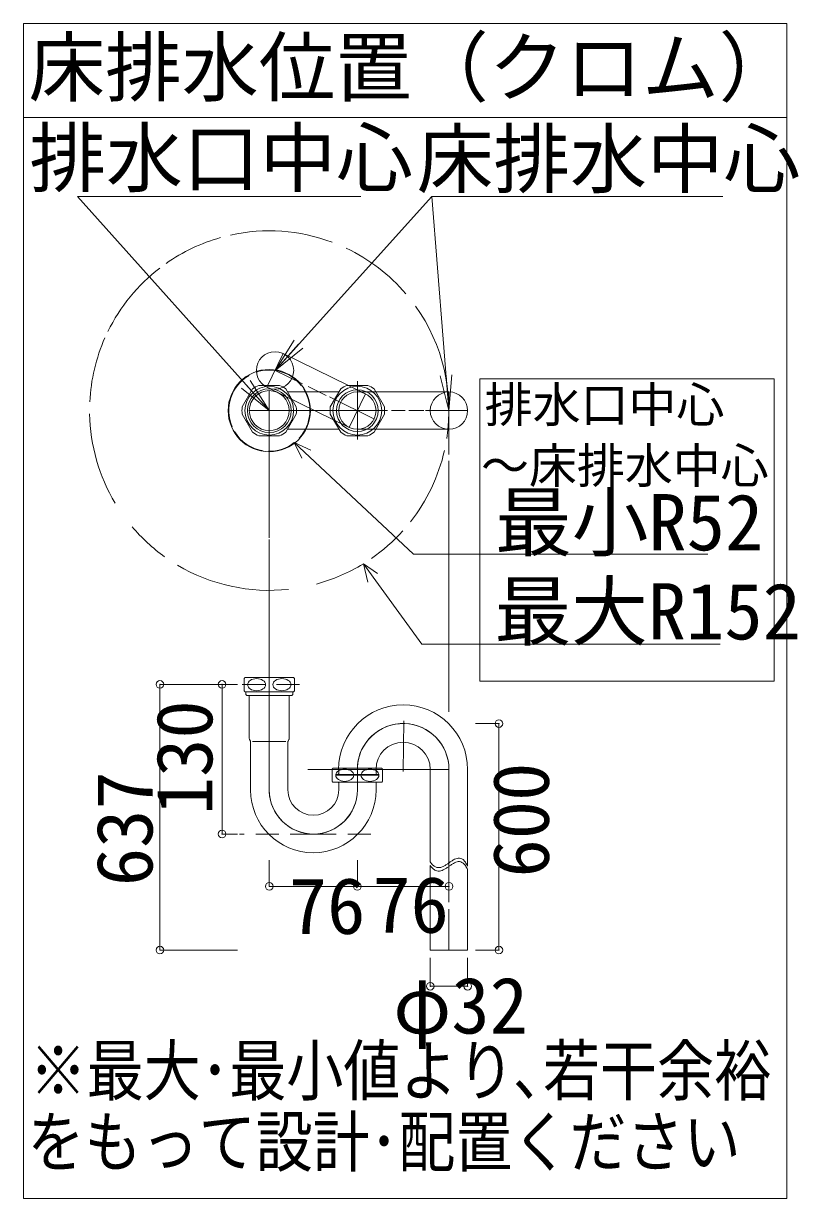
# Model space of a CAD drawing. Units: millimetres at full size, sheet at 1:10; details may follow other scales. Extents: x -749335 to 2004, y -1400 to 92633.
# Drawn here: x -743 to -339, y -1400 to -787 of the extents above; entities that cross this region are included whole.
import ezdxf
from ezdxf.enums import TextEntityAlignment as Align

# ---------------------------------------------------------------- set-up
doc = ezdxf.new("R2010")
doc.units = ezdxf.units.MM
doc.header["$LTSCALE"] = 10
doc.header["$PDMODE"] = 32
doc.header["$PDSIZE"] = 4
doc.linetypes.add('DASHED1', pattern=[1.8, 1.2, -0.6])
doc.layers.add('2-1_什器図', color=7, linetype='Continuous', lineweight=15)
doc.styles.add('ＭＳ ゴシック', font='')
doc.styles.get('ＭＳ ゴシック').set_extended_font_data('MS Gothic')

msp = doc.modelspace()

# ---------------------------------------------------------------- linework, layer by layer
at = {"layer": '2-1_什器図', "lineweight": 18}
for p, q in [((-743.42, -787.13), (-743.42, -1399.63)), ((-345.29, -787.13), (-743.42, -787.13)), ((-345.29, -1399.63), (-345.29, -787.13)), ((-743.42, -1399.63), (-345.29, -1399.63))]:
    msp.add_line(p, q, dxfattribs=at)
at = {"layer": '2-1_什器図'}
for p, q in [((-743.42, -836.13), (-345.29, -836.13)), ((-715.21, -877.32), (-567.42, -877.32)), ((-615.24, -988.92), (-715.21, -877.32)), ((-612.24, -967.96), (-530.54, -877.32)), ((-530.54, -877.32), (-378.71, -877.32)), ((-530.54, -877.32), (-490.74, -877.32)), ((-521.53, -988.92), (-530.54, -877.32)), ((-612.24, -967.96), (-602.21, -952.26)), ((-612.24, -967.96), (-599.93, -954.31)), ((-607.96, -959.21), (-616.51, -976.71)), ((-612.24, -967.96), (-597.66, -956.36)), ((-607.96, -959.21), (-565.03, -980.16)), ((-615.24, -988.92), (-625.22, -973.19)), ((-597.95, -974.93), (-612.24, -967.96)), ((-569.3, -1003.99), (-569.3, -973.58)), ((-521.53, -988.92), (-526.06, -970.85)), ((-521.53, -988.92), (-523.01, -970.6)), ((-521.53, -988.92), (-519.95, -970.35)), ((-505.51, -972.43), (-505.51, -1130.02)), ((-505.51, -972.43), (-351.96, -972.43)), ((-351.96, -972.43), (-351.96, -1130.02)), ((-615.24, -988.92), (-629.78, -977.27)), ((-623.94, -977.64), (-629.36, -987.03)), ((-615.24, -988.92), (-627.5, -975.23)), ((-609.82, -975.75), (-620.66, -975.75)), ((-615.24, -978.5), (-615.24, -1003.99)), ((-615.24, -978.51), (-615.24, -999.33)), ((-601.13, -987.03), (-606.55, -977.64)), ((-578.89, -979.18), (-605.66, -979.18)), ((-585.57, -980.98), (-594.98, -976.38)), ((-578, -977.64), (-583.42, -987.03)), ((-563.88, -975.75), (-574.72, -975.75)), ((-569.3, -1001.01), (-569.3, -976.82)), ((-569.3, -979.18), (-521.53, -979.18)), ((-555.19, -987.03), (-560.61, -977.64)), ((-521.53, -998.65), (-521.53, -979.18)), ((-560.29, -993.31), (-583.88, -981.8)), ((-565.03, -980.16), (-573.58, -997.67)), ((-629.36, -990.81), (-623.94, -1000.19)), ((-615.24, -988.92), (-625.83, -988.92)), ((-625.65, -988.92), (-592.27, -988.92)), ((-615.24, -988.92), (-553.7, -988.92)), ((-606.55, -1000.19), (-601.13, -990.81)), ((-592.27, -988.92), (-553.61, -988.92)), ((-583.42, -990.81), (-578, -1000.19)), ((-560.61, -1000.19), (-555.19, -990.81)), ((-551.44, -988.92), (-544.42, -988.92)), ((-542.4, -988.92), (-534.65, -988.92)), ((-533.84, -988.92), (-511.79, -988.92)), ((-533.84, -988.92), (-511.79, -988.92)), ((-521.53, -988.92), (-521.53, -1011.79)), ((-620.66, -1002.08), (-609.82, -1002.08)), ((-615.24, -999.33), (-615.24, -1016.95)), ((-615.24, -1055.2), (-615.24, -1003.99)), ((-605.66, -998.65), (-578.89, -998.65)), ((-574.72, -1002.08), (-563.88, -1002.08)), ((-521.53, -998.65), (-569.3, -998.65)), ((-602.23, -1005.6), (-598.33, -1013.73)), ((-602.23, -1005.6), (-593.51, -1009.59)), ((-602.23, -1005.6), (-539.96, -1063.84)), ((-521.53, -1015.12), (-521.53, -1039.05)), ((-521.53, -1016.71), (-521.53, -1040.69)), ((-615.24, -1027.57), (-615.24, -1054.35)), ((-521.53, -1040.08), (-521.53, -1085.79)), ((-521.53, -1044.38), (-521.53, -1086.61)), ((-615.24, -1064.55), (-615.24, -1097.71)), ((-533.63, -1063.84), (-539.96, -1063.84)), ((-386.58, -1063.84), (-533.63, -1063.84)), ((-566.15, -1068.74), (-563.87, -1078.29)), ((-566.15, -1068.74), (-558.74, -1073.78)), ((-566.15, -1068.74), (-535.73, -1110.65)), ((-521.53, -1086.4), (-521.53, -1097.06)), ((-521.53, -1091.73), (-521.53, -1122.28)), ((-615.24, -1102.38), (-615.24, -1187.41)), ((-521.53, -1102.99), (-521.53, -1144.11)), ((-380.17, -1110.65), (-535.73, -1110.65)), ((-628.41, -1128.62), (-628.41, -1134.95)), ((-627.96, -1128.11), (-602.52, -1128.11)), ((-602.07, -1134.95), (-602.07, -1128.62)), ((-521.53, -1130.07), (-521.53, -1145.92)), ((-505.51, -1130.02), (-351.96, -1130.02)), ((-602.53, -1135.46), (-627.96, -1135.46)), ((-627.96, -1135.46), (-627.95, -1135.46)), ((-627.96, -1135.46), (-627.95, -1135.46)), ((-627.49, -1135.46), (-627.49, -1136.91)), ((-625.65, -1137.4), (-625.65, -1147.38)), ((-603.48, -1137.4), (-615.24, -1137.4)), ((-604.83, -1147.38), (-604.83, -1137.4)), ((-602.99, -1136.91), (-603.48, -1137.4)), ((-602.99, -1136.91), (-602.99, -1135.46)), ((-602.53, -1135.46), (-602.52, -1135.46)), ((-625.65, -1147.38), (-625.65, -1159.9)), ((-615.24, -1186.66), (-615.24, -1150.5)), ((-604.83, -1159.9), (-604.83, -1147.38)), ((-545.09, -1150.72), (-545.43, -1176.99)), ((-625.06, -1161.18), (-625.52, -1160.39)), ((-624.98, -1161.49), (-624.98, -1171.76)), ((-623.94, -1161.32), (-615.24, -1161.32)), ((-615.24, -1161.32), (-606.54, -1161.32)), ((-605.5, -1186.66), (-605.5, -1161.49)), ((-604.96, -1160.39), (-605.42, -1161.18)), ((-624.98, -1171.76), (-624.98, -1186.66)), ((-521.52, -1175.94), (-595.2, -1175.94)), ((-582.47, -1175.84), (-582.47, -1182.17)), ((-582.03, -1175.33), (-556.58, -1175.33)), ((-579.04, -1175.94), (-579.04, -1178.03)), ((-569.3, -1186.61), (-569.3, -1175.94)), ((-569.29, -1186.66), (-569.29, -1174.86)), ((-559.57, -1178.03), (-559.57, -1175.94)), ((-556.14, -1182.17), (-556.14, -1175.84)), ((-531.27, -1175.94), (-531.27, -1224.2)), ((-521.53, -1175.94), (-521.53, -1209.43)), ((-521.53, -1175.94), (-521.53, -1202.94)), ((-511.79, -1226.34), (-511.79, -1175.94)), ((-580.18, -1179.01), (-580.18, -1178.64)), ((-580.18, -1178.64), (-569.3, -1178.64)), ((-579.66, -1179.01), (-580.18, -1179.01)), ((-558.43, -1179.01), (-579.66, -1179.01)), ((-569.3, -1178.64), (-558.43, -1178.64)), ((-558.43, -1179.01), (-558.43, -1178.64)), ((-556.59, -1182.68), (-582.03, -1182.68)), ((-582.03, -1182.68), (-582.01, -1182.68)), ((-579.04, -1182.95), (-579.04, -1186.66)), ((-559.57, -1186.66), (-559.57, -1182.95)), ((-521.53, -1208.92), (-521.53, -1245.13)), ((-531.27, -1226.04), (-531.27, -1250.12)), ((-521.53, -1248.89), (-521.53, -1270.14)), ((-531.27, -1250.12), (-531.27, -1270.14))]:
    msp.add_line(p, q, dxfattribs=at)
at = {"layer": '2-1_什器図', "color": 4, "lineweight": 9}
for p, q in [((-672.26, -1131.66), (-672.26, -1270.14)), ((-672.26, -1131.66), (-631.82, -1131.66)), ((-639.85, -1131.66), (-639.85, -1209.63)), ((-639.85, -1131.66), (-631.82, -1131.66)), ((-495.47, -1152.07), (-507.6, -1152.07)), ((-495.47, -1152.07), (-495.47, -1270.14)), ((-639.85, -1209.63), (-631.82, -1209.63)), ((-615.24, -1236.91), (-615.24, -1223.18)), ((-569.29, -1236.91), (-569.29, -1223.18)), ((-521.53, -1236.91), (-521.53, -1223.18)), ((-615.24, -1236.91), (-569.29, -1236.91)), ((-569.29, -1236.91), (-521.53, -1236.91)), ((-672.26, -1270.14), (-631.82, -1270.14)), ((-495.47, -1270.14), (-507.6, -1270.14)), ((-531.27, -1288.99), (-531.27, -1274.11)), ((-511.79, -1288.99), (-511.79, -1274.11)), ((-531.27, -1288.99), (-511.79, -1288.99))]:
    msp.add_line(p, q, dxfattribs=at)
at = {"layer": '2-1_什器図', "color": 4, "linetype": 'DASHED1', "lineweight": 9}
for p, q in [((-634.52, -1131.66), (-634.61, -1131.66)), ((-599.41, -1131.66), (-630.82, -1131.66)), ((-592.27, -1209.63), (-630.81, -1209.63)), ((-592.27, -1209.63), (-561.71, -1209.63))]:
    msp.add_line(p, q, dxfattribs=at)
at = {"layer": '2-1_什器図'}
for points in [[(-565.03, -980.16), (-573.58, -997.67), (-616.51, -976.71)], [(-615.24, -1150.33), (-615.24, -1099.83), (-615.24, -1056.05)], [(-615.24, -1137.4), (-627, -1137.4), (-627.49, -1136.91)], [(-531.27, -1270.14), (-511.79, -1270.14), (-511.79, -1228.18)]]:
    msp.add_lwpolyline(points, dxfattribs=at)
for centre, radius in [((-612.24, -967.96), 9.74), ((-615.24, -988.92), 21.44), ((-615.24, -988.92), 12.72), ((-615.24, -988.92), 11.43), ((-569.3, -988.92), 12.72), ((-569.3, -988.92), 10.87), ((-569.3, -988.92), 10.87), ((-521.53, -988.92), 9.74)]:
    msp.add_circle(centre, radius, dxfattribs=at)
at = {"layer": '2-1_什器図', "lineweight": 18}
for centre, radius in [((-615.24, -988.92), 10.41), ((-569.3, -988.92), 9.74)]:
    msp.add_circle(centre, radius, dxfattribs=at)
at = {"layer": '2-1_什器図'}
for centre, radius, start, end in [((-615.24, -988.92), 93.71, 105.78741, 125.02387), ((-615.24, -988.92), 93.71, 69.55176, 102.48458), ((-615.24, -988.92), 93.71, 40.45346, 64.61694), ((-615.24, -988.92), 93.71, 127.52212, 153.93512), ((-615.24, -988.92), 93.71, 351.07633, 35.51055), ((-615.24, -988.92), 93.71, 156.12741, 177.22121), ((-615.24, -988.92), 21.16, 119.87082, 203.47911), ((-615.24, -988.92), 21.16, 38.01873, 108.88428), ((-615.24, -988.92), 14.24, 112.37215, 127.62785), ((-615.24, -988.92), 14.24, 52.37215, 67.62785), ((-615.24, -988.92), 21.16, 317.38555, 32.77859), ((-569.3, -988.92), 14.24, 112.37215, 127.62785), ((-569.3, -988.92), 14.24, 52.37215, 67.62785), ((-615.24, -988.92), 93.71, 181.04134, 211.02681), ((-615.24, -988.92), 14.24, 172.37215, 187.62785), ((-615.24, -988.92), 14.24, 352.37215, 7.62785), ((-569.3, -988.92), 14.24, 172.37215, 187.62785), ((-569.3, -988.92), 14.24, 352.37215, 7.62785), ((-615.24, -988.92), 21.16, 211.12095, 261.30647), ((-615.24, -988.92), 14.24, 232.37215, 247.62785), ((-615.24, -988.92), 14.24, 292.37215, 307.62785), ((-569.3, -988.92), 14.24, 232.37215, 247.62785), ((-569.3, -988.92), 14.24, 292.37215, 307.62785), ((-615.24, -988.92), 21.16, 269.01468, 307.94515), ((-615.24, -988.92), 93.71, 321.76369, 347.20103), ((-615.24, -988.92), 93.71, 220.25424, 234.38576), ((-615.24, -988.92), 93.71, 304.63473, 317.9845), ((-615.24, -988.92), 93.71, 239.27946, 276.17448), ((-615.24, -988.92), 93.71, 285.1851, 301.59392), ((-615.24, -988.92), 93.71, 274.56964, 274.58397), ((-624.28, -1131.78), 5.21, 135.09913, 142.57199), ((-606.21, -1131.78), 5.21, 37.42801, 44.90087), ((-624.28, -1131.78), 5.21, 217.42801, 224.90087), ((-606.21, -1131.78), 5.21, 315.09913, 322.57199), ((-545.42, -1175.94), 33.63, 0, 180), ((-545.42, -1175.94), 23.89, 87.94387, 180), ((-545.42, -1175.94), 23.9, 0, 177.40546), ((-545.42, -1175.94), 23.89, 0, 87.94387), ((-624.67, -1159.9), 0.98, 180, 210), ((-625.59, -1161.49), 0.612, 0, 30), ((-604.89, -1161.49), 0.612, 150, 180), ((-605.81, -1159.9), 0.98, 330, 0), ((-545.42, -1175.94), 14.15, 0, 180), ((-578.34, -1179.01), 5.21, 135.09913, 142.57199), ((-560.27, -1179.01), 5.21, 37.42801, 44.90087), ((-579.66, -1178.03), 0.613, 270, 0), ((-558.95, -1178.03), 0.613, 180, 270), ((-592.27, -1186.66), 32.71, 180, 0), ((-592.27, -1186.66), 22.97, 180, 270), ((-592.27, -1186.66), 22.98, 181.87086, 0), ((-592.27, -1186.66), 13.23, 180, 0), ((-592.27, -1186.66), 22.97, 270, 0), ((-578.34, -1179.01), 5.21, 217.42801, 224.90087), ((-579.66, -1182.95), 0.612, 0, 26.17755), ((-558.95, -1182.95), 0.612, 150, 180), ((-560.27, -1179.01), 5.21, 315.09913, 322.57199), ((-523.82, -1219.42), 8.85, 212.72203, 226.60953), ((-541.42, -1197.04), 34.05, 302.46715, 305.15235), ((-437.64, -1344.44), 146.22, 124.52174, 125.14879), ((-508.76, -1240.98), 20.67, 120.34038, 124.6107), ((-508.76, -1242.82), 20.67, 120.34038, 124.6107), ((-514.65, -1230.85), 8.96, 111.45266, 120.60102), ((-514.65, -1232.69), 8.96, 111.45266, 120.60102), ((-516.16, -1226.92), 4.75, 96.00772, 111.8117), ((-516.16, -1228.76), 4.75, 96.00772, 111.8117), ((-516.33, -1225.51), 3.33, 73.97913, 95.71073), ((-516.33, -1227.34), 3.33, 73.97913, 95.71073), ((-516.56, -1225.97), 3.83, 51.5772, 72.48176), ((-516.56, -1227.8), 3.83, 51.5772, 72.48176), ((-518.56, -1228.22), 6.84, 35.29043, 50.21011), ((-518.56, -1230.06), 6.84, 35.29043, 50.21011), ((-524.74, -1232.36), 14.28, 24.94423, 34.52454), ((-523.82, -1221.26), 8.85, 212.72203, 226.60953), ((-526.46, -1222.32), 4.93, 225.702, 245.03152), ((-526.46, -1224.16), 4.93, 225.702, 245.03152), ((-526.94, -1223.38), 3.77, 244.86394, 266.31233), ((-526.94, -1225.22), 3.77, 244.86394, 266.31233), ((-526.93, -1222.69), 4.46, 266.722, 284.24596), ((-526.93, -1224.53), 4.46, 266.722, 284.24596), ((-527.62, -1220.07), 7.17, 284.48835, 295.96465), ((-527.62, -1221.91), 7.17, 284.48835, 295.96465), ((-530.42, -1214.34), 13.55, 296.00867, 302.489), ((-530.42, -1216.18), 13.55, 296.00867, 302.489), ((-541.42, -1198.88), 34.05, 302.46715, 305.15235), ((-437.64, -1346.27), 146.22, 124.52174, 125.14879), ((-524.74, -1234.2), 14.28, 24.94423, 34.52454)]:
    msp.add_arc(centre, radius, start, end, dxfattribs=at)
for centre in [(-621.83, -1131.78), (-608.66, -1131.78), (-575.89, -1179.01), (-562.72, -1179.01)]:
    msp.add_ellipse(centre, major_axis=(4.69, 0), ratio=0.674074, dxfattribs=at)
at = {"layer": '2-1_什器図', "color": 6}
for p in [(-672.26, -1131.66), (-639.85, -1131.66), (-495.47, -1152.07), (-639.85, -1209.63), (-615.24, -1236.91), (-569.29, -1236.91), (-521.53, -1236.91), (-672.26, -1270.14), (-495.47, -1270.14), (-531.27, -1288.99), (-511.79, -1288.99)]:
    msp.add_point(p, dxfattribs=at)

# ---------------------------------------------------------------- texts
at = {"layer": '2-1_什器図', "style": 'ＭＳ ゴシック'}
for s, p in [('床排水位置（クロム）', (-740.85, -833.39)), ('排水口中心', (-740.36, -880.64)), ('床排水中心', (-538.34, -881.17)), ('最小R52', (-497.49, -1070.56)), ('最大R152', (-497.81, -1117.01)), ('76', (-605.04, -1270.52)), ('76', (-561.51, -1269.93)), ('φ32', (-550.59, -1322.44))]:
    msp.add_text(s, height=29.33, dxfattribs=at).set_placement(p, align=Align.BOTTOM_LEFT)
at = {"layer": '2-1_什器図', "color": 4, "style": 'ＭＳ ゴシック'}
for s, p in [('排水口中心', (-502.91, -1000.51)), ('～床排水中心', (-504.82, -1032.25))]:
    msp.add_text(s, height=18.33, dxfattribs=at).set_placement(p, align=Align.BOTTOM_LEFT)
at = {"layer": '2-1_什器図', "style": 'ＭＳ ゴシック'}
for s, p in [('130', (-636.13, -1199.79)), ('600', (-460.6, -1232.29)), ('637', (-667.33, -1236.81))]:
    msp.add_text(s, height=29.33, rotation=90, dxfattribs=at).set_placement(p, align=Align.BOTTOM_LEFT)
at = {"layer": '2-1_什器図', "style": 'ＭＳ ゴシック', "width": 0.85}
for s, p in [('※最大･最小値より､若干余裕', (-740.24, -1353.47)), ('をもって設計･配置ください', (-741.33, -1390.58))]:
    msp.add_text(s, height=25.66, dxfattribs=at).set_placement(p, align=Align.BOTTOM_LEFT)

doc.saveas('drawing.dxf')
